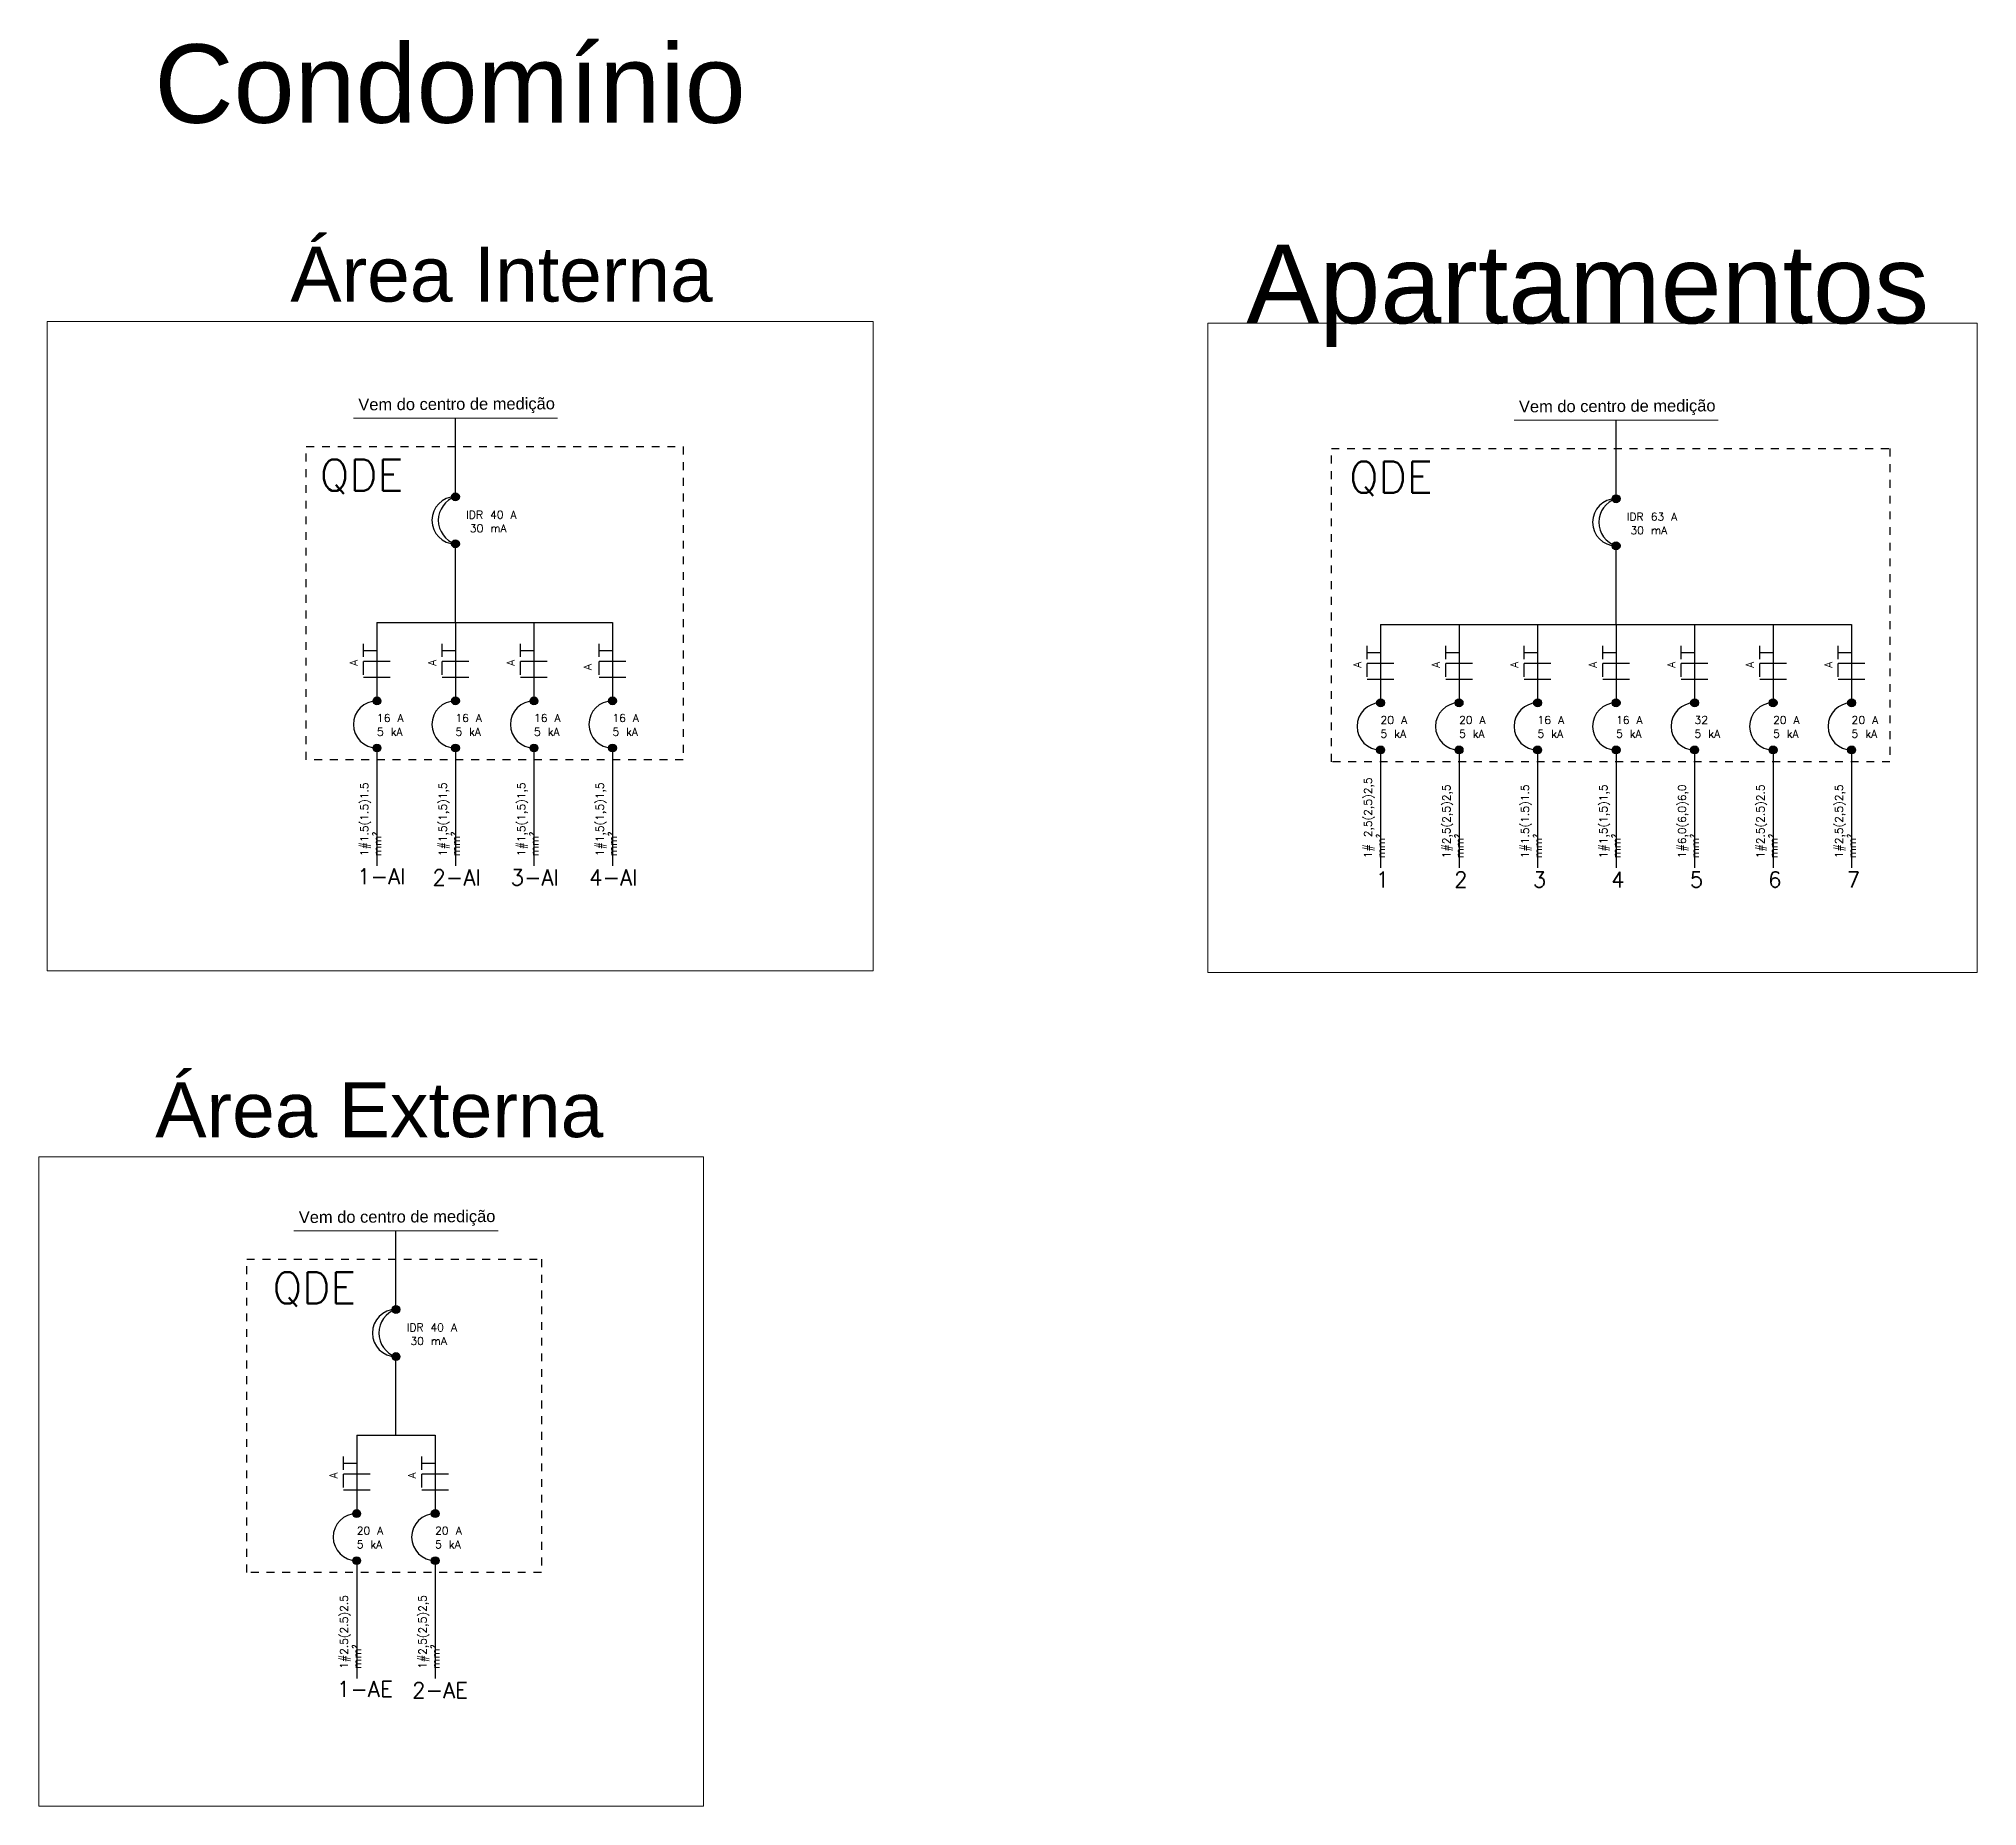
# Model space of a CAD drawing. Header units: inches. Extents: x 179598 to 179981, y 9195975 to 9196075.
# Drawn here: x 179704.98 to 179729.67, y 9195997.78 to 9196020.3 of the extents above; entities that cross this region are included whole.
import ezdxf

# ---------------------------------------------------------------- set-up
doc = ezdxf.new("R2010")
doc.units = ezdxf.units.IN
doc.header["$LTSCALE"] = 0.05
doc.header["$MEASUREMENT"] = 0
doc.linetypes.add('CONTINU', pattern=[0])
doc.linetypes.add('HIDDEN', pattern=[0.375, 0.25, -0.125])
doc.layers.add('Elétrica_DiagramaCx', color=250, linetype='Continuous')
doc.layers.add('HASTES', color=250, linetype='Continuous', lineweight=25)
doc.layers.add('TamanhoEletroduto', color=174, linetype='Continuous', lineweight=30)
doc.styles.add('Cota', font='arial.ttf')
doc.styles.get("Standard").update_dxf_attribs({"font": ''})
doc.styles.get('Standard').set_extended_font_data('txt.shx')

msp = doc.modelspace()

# ---------------------------------------------------------------- hatches: boundary and pattern name
at = {"layer": 'Elétrica_DiagramaCx', "lineweight": -3}
h = msp.add_hatch(color=256, dxfattribs=at)
h.dxf.hatch_style = 1
h.paths.add_polyline_path([(179710.338, 9196014.461, 0.414214), (179710.288, 9196014.511), (179710.288, 9196014.461, 0.041739), (179710.238, 9196014.457, 0.959131)])
h.paths.add_polyline_path([(179710.288, 9196014.511, 0.414214), (179710.238, 9196014.461, 0.020861), (179710.238, 9196014.457, -0.041739), (179710.288, 9196014.461)])
h = msp.add_hatch(color=256, dxfattribs=at)
h.dxf.hatch_style = 1
h.paths.add_polyline_path([(179725.122, 9196014.436, 0.414214), (179725.072, 9196014.486), (179725.072, 9196014.436, 0.041739), (179725.023, 9196014.431, 0.959131)])
h.paths.add_polyline_path([(179725.072, 9196014.486, 0.414214), (179725.022, 9196014.436, 0.020861), (179725.023, 9196014.431, -0.041739), (179725.072, 9196014.436)])
h = msp.add_hatch(color=256, dxfattribs=at)
h.dxf.hatch_style = 1
h.paths.add_polyline_path([(179710.338, 9196013.861, 0.959131), (179710.238, 9196013.865, 0.041739), (179710.288, 9196013.861), (179710.288, 9196013.811, 0.414214)])
h.paths.add_polyline_path([(179710.288, 9196013.861, -0.041739), (179710.238, 9196013.865, 0.020861), (179710.238, 9196013.861, 0.414214), (179710.288, 9196013.811)])
h = msp.add_hatch(color=256, dxfattribs=at)
h.dxf.hatch_style = 1
h.paths.add_polyline_path([(179725.122, 9196013.836, 0.959131), (179725.023, 9196013.84, 0.041739), (179725.072, 9196013.836), (179725.072, 9196013.786, 0.414214)])
h.paths.add_polyline_path([(179725.072, 9196013.836, -0.041739), (179725.023, 9196013.84, 0.020861), (179725.022, 9196013.836, 0.414214), (179725.072, 9196013.786)])
h = msp.add_hatch(color=256, dxfattribs=at)
h.dxf.hatch_style = 1
h.paths.add_polyline_path([(179709.288, 9196011.911), (179709.288, 9196011.861, 0.041739), (179709.238, 9196011.857, 0.959131), (179709.338, 9196011.861, 0.414214)])
h.paths.add_polyline_path([(179709.288, 9196011.911, 0.414214), (179709.238, 9196011.861, 0.020861), (179709.238, 9196011.857, -0.041739), (179709.288, 9196011.861)])
h = msp.add_hatch(color=256, dxfattribs=at)
h.dxf.hatch_style = 1
h.paths.add_polyline_path([(179710.338, 9196011.861, 0.414214), (179710.288, 9196011.911), (179710.288, 9196011.861, 0.041739), (179710.238, 9196011.857, 0.959131)])
h.paths.add_polyline_path([(179710.288, 9196011.911, 0.414214), (179710.238, 9196011.861, 0.020861), (179710.238, 9196011.857, -0.041739), (179710.288, 9196011.861)])
h = msp.add_hatch(color=256, dxfattribs=at)
h.dxf.hatch_style = 1
h.paths.add_polyline_path([(179711.338, 9196011.861, 0.414214), (179711.288, 9196011.911), (179711.288, 9196011.861, 0.041739), (179711.238, 9196011.857, 0.959131)])
h.paths.add_polyline_path([(179711.288, 9196011.911, 0.414214), (179711.238, 9196011.861, 0.020861), (179711.238, 9196011.857, -0.041739), (179711.288, 9196011.861)])
h = msp.add_hatch(color=256, dxfattribs=at)
h.dxf.hatch_style = 1
h.paths.add_polyline_path([(179712.338, 9196011.861, 0.414214), (179712.288, 9196011.911), (179712.288, 9196011.861, 0.041739), (179712.238, 9196011.857, 0.959131)])
h.paths.add_polyline_path([(179712.288, 9196011.911, 0.414214), (179712.238, 9196011.861, 0.020861), (179712.238, 9196011.857, -0.041739), (179712.288, 9196011.861)])
at = {"layer": 'Elétrica_DiagramaCx', "true_color": 0x000000}
h = msp.add_hatch(color=18, dxfattribs=at)
h.dxf.hatch_style = 1
h.paths.add_polyline_path([(179722.122, 9196011.836, 0.414214), (179722.072, 9196011.886), (179722.072, 9196011.836, 0.041739), (179722.023, 9196011.831, 0.959131)])
h.paths.add_polyline_path([(179722.072, 9196011.886, 0.414214), (179722.022, 9196011.836, 0.020861), (179722.023, 9196011.831, -0.041739), (179722.072, 9196011.836)])
at = {"layer": 'Elétrica_DiagramaCx', "lineweight": -3}
h = msp.add_hatch(color=256, dxfattribs=at)
h.dxf.hatch_style = 1
h.paths.add_polyline_path([(179723.072, 9196011.886, 0.414214), (179723.022, 9196011.836, 0.020861), (179723.023, 9196011.831, -0.041739), (179723.072, 9196011.836)])
h = msp.add_hatch(color=256, dxfattribs=at)
h.dxf.hatch_style = 1
h.paths.add_polyline_path([(179723.122, 9196011.836, 0.414214), (179723.072, 9196011.886), (179723.072, 9196011.836, 0.041739), (179723.023, 9196011.831, 0.959131)])
h = msp.add_hatch(color=256, dxfattribs=at)
h.dxf.hatch_style = 1
h.paths.add_polyline_path([(179724.072, 9196011.886), (179724.072, 9196011.836, 0.041739), (179724.023, 9196011.831, 0.959131), (179724.122, 9196011.836, 0.414214)])
h.paths.add_polyline_path([(179724.072, 9196011.886, 0.414214), (179724.022, 9196011.836, 0.020861), (179724.023, 9196011.831, -0.041739), (179724.072, 9196011.836)])
h = msp.add_hatch(color=256, dxfattribs=at)
h.dxf.hatch_style = 1
h.paths.add_polyline_path([(179725.122, 9196011.836, 0.414214), (179725.072, 9196011.886), (179725.072, 9196011.836, 0.041739), (179725.023, 9196011.831, 0.959131)])
h.paths.add_polyline_path([(179725.072, 9196011.886, 0.414214), (179725.022, 9196011.836, 0.020861), (179725.023, 9196011.831, -0.041739), (179725.072, 9196011.836)])
h = msp.add_hatch(color=256, dxfattribs=at)
h.dxf.hatch_style = 1
h.paths.add_polyline_path([(179726.122, 9196011.836, 0.414214), (179726.072, 9196011.886), (179726.072, 9196011.836, 0.041739), (179726.023, 9196011.831, 0.959131)])
h.paths.add_polyline_path([(179726.072, 9196011.886, 0.414214), (179726.022, 9196011.836, 0.020861), (179726.023, 9196011.831, -0.041739), (179726.072, 9196011.836)])
h = msp.add_hatch(color=256, dxfattribs=at)
h.dxf.hatch_style = 1
h.paths.add_polyline_path([(179727.122, 9196011.836, 0.414214), (179727.072, 9196011.886), (179727.072, 9196011.836, 0.041739), (179727.023, 9196011.831, 0.959131)])
h.paths.add_polyline_path([(179727.072, 9196011.886, 0.414214), (179727.022, 9196011.836, 0.020861), (179727.023, 9196011.831, -0.041739), (179727.072, 9196011.836)])
h = msp.add_hatch(color=256, dxfattribs=at)
h.dxf.hatch_style = 1
h.paths.add_polyline_path([(179728.122, 9196011.836, 0.414214), (179728.072, 9196011.886), (179728.072, 9196011.836, 0.041739), (179728.023, 9196011.831, 0.959131)])
h.paths.add_polyline_path([(179728.072, 9196011.886, 0.414214), (179728.022, 9196011.836, 0.020861), (179728.023, 9196011.831, -0.041739), (179728.072, 9196011.836)])
h = msp.add_hatch(color=256, dxfattribs=at)
h.dxf.hatch_style = 1
h.paths.add_polyline_path([(179709.338, 9196011.261, 0.959131), (179709.238, 9196011.265, 0.041739), (179709.288, 9196011.261), (179709.288, 9196011.211, 0.414214)])
h.paths.add_polyline_path([(179709.288, 9196011.261, -0.041739), (179709.238, 9196011.265, 0.020861), (179709.238, 9196011.261, 0.414214), (179709.288, 9196011.211)])
h = msp.add_hatch(color=256, dxfattribs=at)
h.dxf.hatch_style = 1
h.paths.add_polyline_path([(179710.338, 9196011.261, 0.959131), (179710.238, 9196011.265, 0.041739), (179710.288, 9196011.261), (179710.288, 9196011.211, 0.414214)])
h.paths.add_polyline_path([(179710.288, 9196011.261, -0.041739), (179710.238, 9196011.265, 0.020861), (179710.238, 9196011.261, 0.414214), (179710.288, 9196011.211)])
h = msp.add_hatch(color=256, dxfattribs=at)
h.dxf.hatch_style = 1
h.paths.add_polyline_path([(179711.338, 9196011.261, 0.959131), (179711.238, 9196011.265, 0.041739), (179711.288, 9196011.261), (179711.288, 9196011.211, 0.414214)])
h.paths.add_polyline_path([(179711.288, 9196011.261, -0.041739), (179711.238, 9196011.265, 0.020861), (179711.238, 9196011.261, 0.414214), (179711.288, 9196011.211)])
h = msp.add_hatch(color=256, dxfattribs=at)
h.dxf.hatch_style = 1
h.paths.add_polyline_path([(179712.338, 9196011.261, 0.959131), (179712.238, 9196011.265, 0.041739), (179712.288, 9196011.261), (179712.288, 9196011.211, 0.414214)])
h.paths.add_polyline_path([(179712.288, 9196011.261, -0.041739), (179712.238, 9196011.265, 0.020861), (179712.238, 9196011.261, 0.414214), (179712.288, 9196011.211)])
h = msp.add_hatch(color=256, dxfattribs=at)
h.dxf.hatch_style = 1
h.paths.add_polyline_path([(179722.122, 9196011.236, 0.959131), (179722.023, 9196011.24, 0.041739), (179722.072, 9196011.236), (179722.072, 9196011.186, 0.414214)])
h.paths.add_polyline_path([(179722.072, 9196011.236, -0.041739), (179722.023, 9196011.24, 0.020861), (179722.022, 9196011.236, 0.414214), (179722.072, 9196011.186)])
h = msp.add_hatch(color=256, dxfattribs=at)
h.dxf.hatch_style = 1
h.paths.add_polyline_path([(179723.122, 9196011.236, 0.959131), (179723.023, 9196011.24, 0.041739), (179723.072, 9196011.236), (179723.072, 9196011.186, 0.414214)])
h.paths.add_polyline_path([(179723.072, 9196011.236, -0.041739), (179723.023, 9196011.24, 0.020861), (179723.022, 9196011.236, 0.414214), (179723.072, 9196011.186)])
h = msp.add_hatch(color=256, dxfattribs=at)
h.dxf.hatch_style = 1
h.paths.add_polyline_path([(179724.122, 9196011.236, 0.959131), (179724.023, 9196011.24, 0.041739), (179724.072, 9196011.236), (179724.072, 9196011.186, 0.414214)])
h.paths.add_polyline_path([(179724.072, 9196011.236, -0.041739), (179724.023, 9196011.24, 0.020861), (179724.022, 9196011.236, 0.414214), (179724.072, 9196011.186)])
h = msp.add_hatch(color=256, dxfattribs=at)
h.dxf.hatch_style = 1
h.paths.add_polyline_path([(179725.122, 9196011.236, 0.959131), (179725.023, 9196011.24, 0.041739), (179725.072, 9196011.236), (179725.072, 9196011.186, 0.414214)])
h.paths.add_polyline_path([(179725.072, 9196011.236, -0.041739), (179725.023, 9196011.24, 0.020861), (179725.022, 9196011.236, 0.414214), (179725.072, 9196011.186)])
h = msp.add_hatch(color=256, dxfattribs=at)
h.dxf.hatch_style = 1
h.paths.add_polyline_path([(179726.122, 9196011.236, 0.959131), (179726.023, 9196011.24, 0.041739), (179726.072, 9196011.236), (179726.072, 9196011.186, 0.414214)])
h.paths.add_polyline_path([(179726.072, 9196011.236, -0.041739), (179726.023, 9196011.24, 0.020861), (179726.022, 9196011.236, 0.414214), (179726.072, 9196011.186)])
h = msp.add_hatch(color=256, dxfattribs=at)
h.dxf.hatch_style = 1
h.paths.add_polyline_path([(179727.122, 9196011.236, 0.959131), (179727.023, 9196011.24, 0.041739), (179727.072, 9196011.236), (179727.072, 9196011.186, 0.414214)])
h.paths.add_polyline_path([(179727.072, 9196011.236, -0.041739), (179727.023, 9196011.24, 0.020861), (179727.022, 9196011.236, 0.414214), (179727.072, 9196011.186)])
h = msp.add_hatch(color=256, dxfattribs=at)
h.dxf.hatch_style = 1
h.paths.add_polyline_path([(179728.122, 9196011.236, 0.959131), (179728.023, 9196011.24, 0.041739), (179728.072, 9196011.236), (179728.072, 9196011.186, 0.414214)])
h.paths.add_polyline_path([(179728.072, 9196011.236, -0.041739), (179728.023, 9196011.24, 0.020861), (179728.022, 9196011.236, 0.414214), (179728.072, 9196011.186)])
h = msp.add_hatch(color=256, dxfattribs=at)
h.dxf.hatch_style = 1
h.paths.add_polyline_path([(179709.58, 9196004.108, 0.414214), (179709.53, 9196004.158), (179709.53, 9196004.108, 0.041739), (179709.48, 9196004.104, 0.959131)])
h.paths.add_polyline_path([(179709.53, 9196004.158, 0.414214), (179709.48, 9196004.108, 0.020861), (179709.48, 9196004.104, -0.041739), (179709.53, 9196004.108)])
h = msp.add_hatch(color=256, dxfattribs=at)
h.dxf.hatch_style = 1
h.paths.add_polyline_path([(179709.58, 9196003.508, 0.959131), (179709.48, 9196003.513, 0.041739), (179709.53, 9196003.508), (179709.53, 9196003.458, 0.414214)])
h.paths.add_polyline_path([(179709.53, 9196003.508, -0.041739), (179709.48, 9196003.513, 0.020861), (179709.48, 9196003.508, 0.414214), (179709.53, 9196003.458)])
h = msp.add_hatch(color=256, dxfattribs=at)
h.dxf.hatch_style = 1
h.paths.add_polyline_path([(179709.03, 9196001.558), (179709.03, 9196001.508, 0.041739), (179708.98, 9196001.504, 0.959131), (179709.08, 9196001.508, 0.414214)])
h.paths.add_polyline_path([(179709.03, 9196001.558, 0.414214), (179708.98, 9196001.508, 0.020861), (179708.98, 9196001.504, -0.041739), (179709.03, 9196001.508)])
h = msp.add_hatch(color=256, dxfattribs=at)
h.dxf.hatch_style = 1
h.paths.add_polyline_path([(179710.08, 9196001.508, 0.414214), (179710.03, 9196001.558), (179710.03, 9196001.508, 0.041739), (179709.98, 9196001.504, 0.959131)])
h.paths.add_polyline_path([(179710.03, 9196001.558, 0.414214), (179709.98, 9196001.508, 0.020861), (179709.98, 9196001.504, -0.041739), (179710.03, 9196001.508)])
h = msp.add_hatch(color=256, dxfattribs=at)
h.dxf.hatch_style = 1
h.paths.add_polyline_path([(179709.08, 9196000.908, 0.959131), (179708.98, 9196000.913, 0.041739), (179709.03, 9196000.908), (179709.03, 9196000.858, 0.414214)])
h.paths.add_polyline_path([(179709.03, 9196000.908, -0.041739), (179708.98, 9196000.913, 0.020861), (179708.98, 9196000.908, 0.414214), (179709.03, 9196000.858)])
h = msp.add_hatch(color=256, dxfattribs=at)
h.dxf.hatch_style = 1
h.paths.add_polyline_path([(179710.08, 9196000.908, 0.959131), (179709.98, 9196000.913, 0.041739), (179710.03, 9196000.908), (179710.03, 9196000.858, 0.414214)])
h.paths.add_polyline_path([(179710.03, 9196000.908, -0.041739), (179709.98, 9196000.913, 0.020861), (179709.98, 9196000.908, 0.414214), (179710.03, 9196000.858)])

# ---------------------------------------------------------------- linework, layer by layer
for p, q in [((179710.288, 9196014.461), (179710.288, 9196015.461)), ((179725.072, 9196014.436), (179725.072, 9196015.436)), ((179710.288, 9196012.861), (179710.288, 9196013.861)), ((179725.072, 9196012.836), (179725.072, 9196013.836)), ((179709.288, 9196012.861), (179710.288, 9196012.861)), ((179709.288, 9196012.861), (179709.288, 9196011.861)), ((179710.288, 9196012.861), (179711.288, 9196012.861)), ((179710.288, 9196012.861), (179710.288, 9196011.861)), ((179711.288, 9196012.861), (179711.288, 9196011.861)), ((179711.288, 9196012.861), (179712.288, 9196012.861)), ((179712.288, 9196012.861), (179712.288, 9196011.861)), ((179722.072, 9196012.836), (179723.072, 9196012.836)), ((179722.072, 9196012.836), (179722.072, 9196011.836)), ((179723.072, 9196012.836), (179724.072, 9196012.836)), ((179723.072, 9196012.836), (179723.072, 9196011.836)), ((179724.072, 9196012.836), (179725.072, 9196012.836)), ((179724.072, 9196012.836), (179724.072, 9196011.836)), ((179725.072, 9196012.836), (179726.072, 9196012.836)), ((179725.072, 9196012.836), (179725.072, 9196011.836)), ((179726.072, 9196012.836), (179727.072, 9196012.836)), ((179726.072, 9196012.836), (179726.072, 9196011.836)), ((179727.072, 9196012.836), (179728.072, 9196012.836)), ((179727.072, 9196012.836), (179727.072, 9196011.836)), ((179728.072, 9196012.836), (179728.072, 9196011.836)), ((179709.288, 9196011.261), (179709.288, 9196009.761)), ((179710.288, 9196011.261), (179710.288, 9196009.761)), ((179711.288, 9196011.261), (179711.288, 9196009.761)), ((179712.288, 9196011.261), (179712.288, 9196009.761)), ((179722.072, 9196011.236), (179722.072, 9196009.736)), ((179723.072, 9196011.236), (179723.072, 9196009.736)), ((179724.072, 9196011.236), (179724.072, 9196009.736)), ((179725.072, 9196011.236), (179725.072, 9196009.736)), ((179726.072, 9196011.236), (179726.072, 9196009.736)), ((179727.072, 9196011.236), (179727.072, 9196009.736)), ((179728.072, 9196011.236), (179728.072, 9196009.736)), ((179709.53, 9196004.108), (179709.53, 9196005.108)), ((179709.53, 9196002.508), (179709.53, 9196003.508)), ((179709.03, 9196002.508), (179710.03, 9196002.508)), ((179709.03, 9196002.508), (179709.03, 9196001.508)), ((179710.03, 9196002.508), (179710.03, 9196001.508)), ((179709.03, 9196000.908), (179709.03, 9195999.408)), ((179710.03, 9196000.908), (179710.03, 9195999.408))]:
    msp.add_line(p, q, dxfattribs=at)
at = {"layer": 'Elétrica_DiagramaCx'}
for p, q in [((179709.118, 9196012.42), (179709.118, 9196012.589)), ((179710.118, 9196012.42), (179710.118, 9196012.589)), ((179711.118, 9196012.42), (179711.118, 9196012.589)), ((179712.118, 9196012.42), (179712.118, 9196012.589)), ((179721.903, 9196012.394), (179721.903, 9196012.564)), ((179722.903, 9196012.394), (179722.903, 9196012.564)), ((179723.903, 9196012.394), (179723.903, 9196012.564)), ((179724.903, 9196012.394), (179724.903, 9196012.564)), ((179725.903, 9196012.394), (179725.903, 9196012.564)), ((179726.903, 9196012.394), (179726.903, 9196012.564)), ((179727.903, 9196012.394), (179727.903, 9196012.564)), ((179709.118, 9196012.504), (179709.288, 9196012.504)), ((179709.458, 9196012.361), (179709.118, 9196012.361)), ((179709.118, 9196012.192), (179709.118, 9196012.361)), ((179710.118, 9196012.504), (179710.288, 9196012.504)), ((179710.458, 9196012.361), (179710.118, 9196012.361)), ((179710.118, 9196012.192), (179710.118, 9196012.361)), ((179711.118, 9196012.504), (179711.288, 9196012.504)), ((179711.458, 9196012.361), (179711.118, 9196012.361)), ((179711.118, 9196012.192), (179711.118, 9196012.361)), ((179712.118, 9196012.504), (179712.288, 9196012.504)), ((179712.458, 9196012.361), (179712.118, 9196012.361)), ((179712.118, 9196012.192), (179712.118, 9196012.361)), ((179721.903, 9196012.479), (179722.072, 9196012.479)), ((179722.242, 9196012.336), (179721.903, 9196012.336)), ((179721.903, 9196012.166), (179721.903, 9196012.336)), ((179722.903, 9196012.479), (179723.072, 9196012.479)), ((179723.242, 9196012.336), (179722.903, 9196012.336)), ((179722.903, 9196012.166), (179722.903, 9196012.336)), ((179723.903, 9196012.479), (179724.072, 9196012.479)), ((179724.242, 9196012.336), (179723.903, 9196012.336)), ((179723.903, 9196012.166), (179723.903, 9196012.336)), ((179724.903, 9196012.479), (179725.072, 9196012.479)), ((179725.242, 9196012.336), (179724.903, 9196012.336)), ((179724.903, 9196012.166), (179724.903, 9196012.336)), ((179725.903, 9196012.479), (179726.072, 9196012.479)), ((179726.242, 9196012.336), (179725.903, 9196012.336)), ((179725.903, 9196012.166), (179725.903, 9196012.336)), ((179726.903, 9196012.479), (179727.072, 9196012.479)), ((179727.242, 9196012.336), (179726.903, 9196012.336)), ((179726.903, 9196012.166), (179726.903, 9196012.336)), ((179727.903, 9196012.479), (179728.072, 9196012.479)), ((179728.242, 9196012.336), (179727.903, 9196012.336)), ((179727.903, 9196012.166), (179727.903, 9196012.336)), ((179709.118, 9196012.162), (179709.458, 9196012.162)), ((179710.118, 9196012.162), (179710.458, 9196012.162)), ((179711.118, 9196012.162), (179711.458, 9196012.162)), ((179712.118, 9196012.162), (179712.458, 9196012.162)), ((179721.903, 9196012.137), (179722.242, 9196012.137)), ((179722.903, 9196012.137), (179723.242, 9196012.137)), ((179723.903, 9196012.137), (179724.242, 9196012.137)), ((179724.903, 9196012.137), (179725.242, 9196012.137)), ((179725.903, 9196012.137), (179726.242, 9196012.137)), ((179726.903, 9196012.137), (179727.242, 9196012.137)), ((179727.903, 9196012.137), (179728.242, 9196012.137)), ((179708.86, 9196002.067), (179708.86, 9196002.236)), ((179708.86, 9196002.152), (179709.03, 9196002.152)), ((179709.86, 9196002.067), (179709.86, 9196002.236)), ((179709.86, 9196002.152), (179710.03, 9196002.152)), ((179709.2, 9196002.008), (179708.86, 9196002.008)), ((179708.86, 9196001.839), (179708.86, 9196002.008)), ((179710.2, 9196002.008), (179709.86, 9196002.008)), ((179709.86, 9196001.839), (179709.86, 9196002.008)), ((179708.86, 9196001.81), (179709.2, 9196001.81)), ((179709.86, 9196001.81), (179710.2, 9196001.81))]:
    msp.add_line(p, q, dxfattribs=at)
at = {"layer": 'Elétrica_DiagramaCx', "color": 242, "linetype": 'HIDDEN', "lineweight": -3, "true_color": 0xcd2027}
for points in [[(179713.188, 9196011.111), (179708.388, 9196011.111), (179708.388, 9196015.101), (179713.188, 9196015.101)], [(179728.561, 9196011.086), (179721.445, 9196011.086), (179721.445, 9196015.075), (179728.561, 9196015.075)], [(179711.382, 9196000.758), (179707.63, 9196000.758), (179707.63, 9196004.748), (179711.382, 9196004.748)]]:
    msp.add_lwpolyline(points, close=True, dxfattribs=at)
at = {"layer": 'Elétrica_DiagramaCx', "lineweight": -3}
for centre in [(179710.288, 9196014.461), (179725.072, 9196014.436), (179710.288, 9196013.861), (179725.072, 9196013.836), (179709.288, 9196011.861), (179710.288, 9196011.861), (179711.288, 9196011.861), (179712.288, 9196011.861), (179722.072, 9196011.836), (179723.072, 9196011.836), (179724.072, 9196011.836), (179725.072, 9196011.836), (179726.072, 9196011.836), (179727.072, 9196011.836), (179728.072, 9196011.836), (179709.288, 9196011.261), (179710.288, 9196011.261), (179711.288, 9196011.261), (179712.288, 9196011.261), (179722.072, 9196011.236), (179723.072, 9196011.236), (179724.072, 9196011.236), (179725.072, 9196011.236), (179726.072, 9196011.236), (179727.072, 9196011.236), (179728.072, 9196011.236), (179709.53, 9196004.108), (179709.53, 9196003.508), (179709.03, 9196001.508), (179710.03, 9196001.508), (179709.03, 9196000.908), (179710.03, 9196000.908)]:
    msp.add_circle(centre, 0.05, dxfattribs=at)
for centre, radius, start, end in [((179710.288, 9196014.161), 0.3, 90, 270), ((179710.384, 9196014.161), 0.315, 107.6689, 252.3311), ((179725.072, 9196014.136), 0.3, 90, 270), ((179725.168, 9196014.136), 0.315, 107.6689, 252.3311), ((179709.288, 9196011.561), 0.3, 90, 270), ((179710.288, 9196011.561), 0.3, 90, 270), ((179711.288, 9196011.561), 0.3, 90, 270), ((179712.288, 9196011.561), 0.3, 90, 270), ((179722.072, 9196011.536), 0.3, 90, 270), ((179723.072, 9196011.536), 0.3, 90, 270), ((179724.072, 9196011.536), 0.3, 90, 270), ((179725.072, 9196011.536), 0.3, 90, 270), ((179726.072, 9196011.536), 0.3, 90, 270), ((179727.072, 9196011.536), 0.3, 90, 270), ((179728.072, 9196011.536), 0.3, 90, 270), ((179709.53, 9196003.808), 0.3, 90, 270), ((179709.626, 9196003.808), 0.315, 107.6689, 252.3311), ((179709.03, 9196001.208), 0.3, 90, 270), ((179710.03, 9196001.208), 0.3, 90, 270)]:
    msp.add_arc(centre, radius, start, end, dxfattribs=at)
at = {"layer": 'HASTES', "linetype": 'CONTINU', "lineweight": 20}
for p, q in [((179710.288, 9196015.461), (179708.988, 9196015.461)), ((179708.988, 9196015.461), (179711.588, 9196015.461)), ((179725.072, 9196015.436), (179723.772, 9196015.436)), ((179723.772, 9196015.436), (179726.372, 9196015.436)), ((179709.53, 9196005.108), (179708.23, 9196005.108)), ((179708.23, 9196005.108), (179710.83, 9196005.108))]:
    msp.add_line(p, q, dxfattribs=at)
at = {"layer": 'TamanhoEletroduto', "linetype": 'CONTINU', "lineweight": 20}
for points in [[(179705.089, 9196008.424), (179715.607, 9196008.424), (179715.607, 9196016.696), (179705.089, 9196016.696)], [(179719.873, 9196008.399), (179729.672, 9196008.399), (179729.672, 9196016.671), (179719.873, 9196016.671)], [(179704.98, 9195997.78), (179713.447, 9195997.78), (179713.447, 9196006.052), (179704.98, 9196006.052)]]:
    msp.add_lwpolyline(points, close=True, dxfattribs=at)

# ---------------------------------------------------------------- texts
at = {"layer": 'Elétrica_DiagramaCx', "lineweight": -3, "attachment_point": 1}
for s, width, insert, char_height in [('QDE', 1.02048, (179708.559, 9196014.937), 0.4), ('QDE', 1.02048, (179721.67, 9196014.911), 0.4), ('IDR 40 A', 0.82129, (179710.425, 9196014.282), 0.1), ('IDR 63 A', 0.82129, (179725.209, 9196014.257), 0.1), ('30 mA', 0.83891, (179710.472, 9196014.11), 0.1), ('30 mA', 0.83891, (179725.256, 9196014.084), 0.1), ('16 A', 0.37517, (179709.288, 9196011.693), 0.1), ('16 A', 0.37517, (179710.288, 9196011.693), 0.1), ('16 A', 0.37517, (179711.288, 9196011.693), 0.1), ('16 A', 0.37517, (179712.288, 9196011.693), 0.1), ('20 A', 0.37517, (179722.072, 9196011.667), 0.1), ('20 A', 0.37517, (179723.072, 9196011.667), 0.1), ('16 A', 0.37517, (179724.072, 9196011.667), 0.1), ('16 A', 0.37517, (179725.072, 9196011.667), 0.1), ('32', 0.37517, (179726.072, 9196011.667), 0.1), ('20 A', 0.37517, (179727.072, 9196011.667), 0.1), ('20 A', 0.37517, (179728.072, 9196011.667), 0.1), ('5 kA', 0.37517, (179709.288, 9196011.517), 0.1), ('5 kA', 0.37517, (179710.288, 9196011.517), 0.1), ('5 kA', 0.37517, (179711.288, 9196011.517), 0.1), ('5 kA', 0.37517, (179712.288, 9196011.517), 0.1), ('5 kA', 0.37517, (179722.072, 9196011.492), 0.1), ('5 kA', 0.37517, (179723.072, 9196011.492), 0.1), ('5 kA', 0.37517, (179724.072, 9196011.492), 0.1), ('5 kA', 0.37517, (179725.072, 9196011.492), 0.1), ('5 kA', 0.37517, (179726.072, 9196011.492), 0.1), ('5 kA', 0.37517, (179727.072, 9196011.492), 0.1), ('5 kA', 0.37517, (179728.072, 9196011.492), 0.1), ('1-AI', 0.2, (179709.036, 9196009.725), 0.2), ('2-AI', 0.2, (179709.994, 9196009.711), 0.2), ('3-AI', 0.2, (179710.99, 9196009.711), 0.2), ('4-AI', 0.2, (179711.99, 9196009.711), 0.2), ('1', 0.2, (179722.01, 9196009.685), 0.2), ('2', 0.2, (179723.01, 9196009.685), 0.2), ('3', 0.2, (179724.01, 9196009.685), 0.2), ('4', 0.2, (179725.01, 9196009.685), 0.2), ('5', 0.2, (179726.01, 9196009.685), 0.2), ('6', 0.2, (179727.01, 9196009.685), 0.2), ('7', 0.2, (179728.01, 9196009.685), 0.2), ('QDE', 1.02048, (179707.958, 9196004.584), 0.4), ('IDR 40 A', 0.82129, (179709.667, 9196003.929), 0.1), ('30 mA', 0.83891, (179709.714, 9196003.757), 0.1), ('20 A', 0.37517, (179709.03, 9196001.34), 0.1), ('5 kA', 0.37517, (179709.03, 9196001.165), 0.1), ('20 A', 0.37517, (179710.03, 9196001.34), 0.1), ('5 kA', 0.37517, (179710.03, 9196001.165), 0.1), ('1-AE', 0.2, (179708.778, 9195999.372), 0.2), ('2-AE', 0.2, (179709.736, 9195999.358), 0.2)]:
    msp.add_mtext_dynamic_manual_height_columns(s, width=width, gutter_width=1, heights=[0], dxfattribs=dict(at, insert=insert, char_height=char_height))
at = {"layer": 'Elétrica_DiagramaCx', "lineweight": -3, "char_height": 0.1, "attachment_point": 1, "rotation": 90}
for s, width, insert in [('A', 0.11356, (179708.942, 9196012.307)), ('A', 0.11356, (179709.942, 9196012.307)), ('A', 0.11356, (179710.942, 9196012.307)), ('A', 0.11356, (179711.922, 9196012.254)), ('A', 0.11356, (179721.726, 9196012.281)), ('A', 0.11356, (179722.726, 9196012.281)), ('A', 0.11356, (179723.726, 9196012.281)), ('A', 0.11356, (179724.726, 9196012.281)), ('A', 0.11356, (179725.726, 9196012.281)), ('A', 0.11356, (179726.726, 9196012.281)), ('A', 0.11356, (179727.726, 9196012.281)), ('1#1.5(1.5)1.5 mm²', 1.2258, (179709.077, 9196009.884)), ('1#1,5(1,5)1,5 mm²', 1.2258, (179710.077, 9196009.884)), ('1#1,5(1,5)1,5 mm²', 1.2258, (179711.077, 9196009.884)), ('1#1,5(1,5)1,5 mm²', 1.2258, (179712.077, 9196009.884)), ('1# 2,5(2,5)2,5 mm²', 1.2258, (179721.861, 9196009.858)), ('1#2,5(2,5)2,5 mm²', 1.2258, (179722.861, 9196009.858)), ('1#1.5(1.5)1.5 mm²', 1.2258, (179723.861, 9196009.858)), ('1#1,5(1,5)1,5 mm²', 1.2258, (179724.861, 9196009.858)), ('1#6,0(6,0)6,0 mm²', 1.2258, (179725.861, 9196009.858)), ('1#2.5(2.5)2.5 mm²', 1.2258, (179726.861, 9196009.858)), ('1#2,5(2,5)2,5 mm²', 1.2258, (179727.861, 9196009.858)), ('A', 0.11356, (179708.684, 9196001.954)), ('A', 0.11356, (179709.684, 9196001.954)), ('1#2.5(2.5)2.5 mm²', 1.2258, (179708.819, 9195999.531)), ('1#2,5(2,5)2,5 mm²', 1.2258, (179709.819, 9195999.531))]:
    msp.add_mtext_dynamic_manual_height_columns(s, width=width, gutter_width=1, heights=[0], dxfattribs=dict(at, insert=insert))
at = {"layer": 'HASTES', "linetype": 'CONTINU', "lineweight": 20, "style": 'Cota'}
for s, height, p in [('Condomínio', 1, (179706.453, 9196019.225)), ('Área Interna', 0.7, (179708.185, 9196016.947)), ('Apartamentos', 1, (179720.361, 9196016.671)), ('Área Externa', 0.7, (179706.465, 9196006.303))]:
    msp.add_text(s, height=height, dxfattribs=at).set_placement(p)
for p in [(179709.051, 9196015.562), (179723.835, 9196015.536), (179708.293, 9196005.209)]:
    msp.add_text('Vem do centro de medição', height=0.15, rotation=0.3, dxfattribs=at).set_placement(p)

doc.saveas('drawing.dxf')
